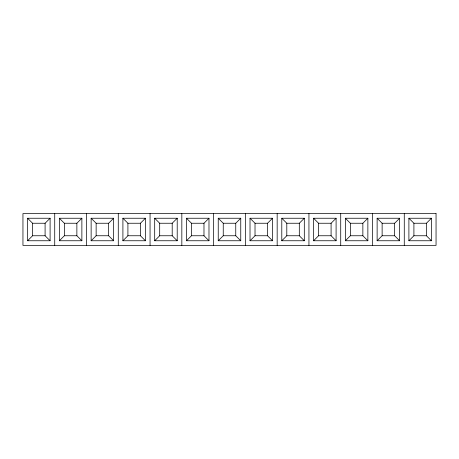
<?xml version="1.0" encoding="UTF-8"?>
<svg xmlns="http://www.w3.org/2000/svg" width="459" height="459" viewBox="0 0 459 459"><rect width="100%" height="100%" fill="white"/><g stroke="black" fill="none" stroke-linecap="round" stroke-linejoin="round"><path stroke-width="0.69" d="M27.58 240.757L32.583 235.754L45.091 235.754L50.1 240.757L50.1 218.243L27.58 218.243L27.58 240.757L50.1 240.757M27.58 218.243L32.583 223.246L45.091 223.246L50.1 218.243M59.354 240.757L64.358 235.754L76.871 235.754L81.874 240.757L59.354 240.757L59.354 218.243L81.874 218.243L81.874 240.757M76.871 235.754L76.871 223.246L81.874 218.243M91.134 240.757L96.138 235.754L108.645 235.754L113.654 240.757L113.654 218.243L91.134 218.243L91.134 240.757L113.654 240.757M108.645 235.754L108.645 223.246L113.654 218.243M122.909 240.757L127.912 235.754L140.425 235.754L145.428 240.757L122.909 240.757L122.909 218.243L145.428 218.243L145.428 240.757M140.425 235.754L140.425 223.246L145.428 218.243M154.689 240.757L159.692 235.754L172.2 235.754L177.208 240.757L154.689 240.757L154.689 218.243L177.208 218.243L177.208 240.757M154.689 218.243L159.692 223.246L172.2 223.246L177.208 218.243M186.463 240.757L191.466 235.754L203.98 235.754L208.983 240.757L186.463 240.757L186.463 218.243L208.983 218.243L208.983 240.757M186.463 218.243L191.466 223.246L203.98 223.246L208.983 218.243M218.243 240.757L223.246 235.754L223.246 223.246L218.243 218.243L218.243 240.757L240.757 240.757L240.757 218.243L218.243 218.243M223.246 223.246L235.754 223.246L240.757 218.243M250.017 240.757L255.02 235.754L255.02 223.246L250.017 218.243L250.017 240.757L272.537 240.757L272.537 218.243L250.017 218.243M255.02 223.246L267.534 223.246L272.537 218.243M281.792 240.757L286.8 235.754L286.8 223.246L281.792 218.243L281.792 240.757L304.311 240.757L304.311 218.243L281.792 218.243M286.8 223.246L299.308 223.246L304.311 218.243M313.572 240.757L318.575 235.754L318.575 223.246L313.572 218.243L313.572 240.757L336.091 240.757L336.091 218.243L313.572 218.243M318.575 223.246L331.088 223.246L336.091 218.243M345.346 240.757L350.355 235.754L350.355 223.246L345.346 218.243L345.346 240.757L367.866 240.757L367.866 218.243L345.346 218.243M350.355 223.246L362.862 223.246L367.866 218.243M377.126 240.757L382.129 235.754L382.129 223.246L377.126 218.243L399.646 218.243L399.646 240.757L377.126 240.757L377.126 218.243M399.646 240.757L394.642 235.754L394.642 223.246L399.646 218.243M408.9 240.757L413.909 235.754L413.909 223.246L408.9 218.243L431.42 218.243L431.42 240.757L408.9 240.757L408.9 218.243M413.909 223.246L426.417 223.246L431.42 218.243M59.354 218.243L64.358 223.246L76.871 223.246M91.134 218.243L96.138 223.246L108.645 223.246M122.909 218.243L127.912 223.246L140.425 223.246M382.129 223.246L394.642 223.246M223.246 235.754L235.754 235.754L240.757 240.757M255.02 235.754L267.534 235.754L272.537 240.757M286.8 235.754L299.308 235.754L304.311 240.757M318.575 235.754L331.088 235.754L336.091 240.757M350.355 235.754L362.862 235.754L367.866 240.757M382.129 235.754L394.642 235.754M413.909 235.754L426.417 235.754L431.42 240.757M426.417 223.246L426.417 235.754M404.276 213.613L404.276 245.387M372.496 213.613L372.496 245.387M362.862 223.246L362.862 235.754M340.721 213.613L340.721 245.387M331.088 223.246L331.088 235.754M308.941 213.613L308.941 245.387M299.308 223.246L299.308 235.754M277.167 213.613L277.167 245.387M267.534 223.246L267.534 235.754M245.387 213.613L245.387 245.387M235.754 223.246L235.754 235.754M213.613 213.613L213.613 245.387M203.98 223.246L203.98 235.754M191.466 223.246L191.466 235.754M181.833 213.613L181.833 245.387M172.2 223.246L172.2 235.754M159.692 223.246L159.692 235.754M150.059 213.613L150.059 245.387M127.912 223.246L127.912 235.754M118.279 213.613L118.279 245.387M96.138 223.246L96.138 235.754M86.504 213.613L86.504 245.387M64.358 223.246L64.358 235.754M54.724 213.613L54.724 245.387M45.091 223.246L45.091 235.754M32.583 223.246L32.583 235.754M436.05 213.613L22.95 213.613L22.95 245.387L436.05 245.387L436.05 213.613"/></g></svg>
